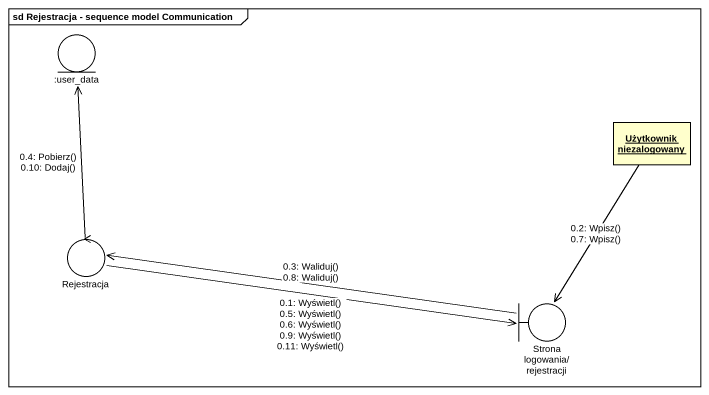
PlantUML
@startuml
mainframe sd Rejestracja - sequence model Communication
allowmixing
hide circle
hide empty members
entity ":user_data" as user_data
object "Użytkownik niezalogowany" as Użytkownik_niezalogowany
control Rejestracja
boundary "Strona logowania/rejestracji" as Strona_logowania_rejestracji
Rejestracja -right-> Strona_logowania_rejestracji : 0.1: Wyświetl()\n0.5: Wyświetl()\n0.6: Wyświetl()\n0.9: Wyświetl()\n0.11: Wyświetl()
Użytkownik_niezalogowany --> Strona_logowania_rejestracji : 0.2: Wpisz()\n0.7: Wpisz()
Strona_logowania_rejestracji -left-> Rejestracja : 0.3: Waliduj()\n0.8: Waliduj()
Rejestracja -up-> user_data : 0.4: Pobierz()\n0.10: Dodaj()
@enduml
